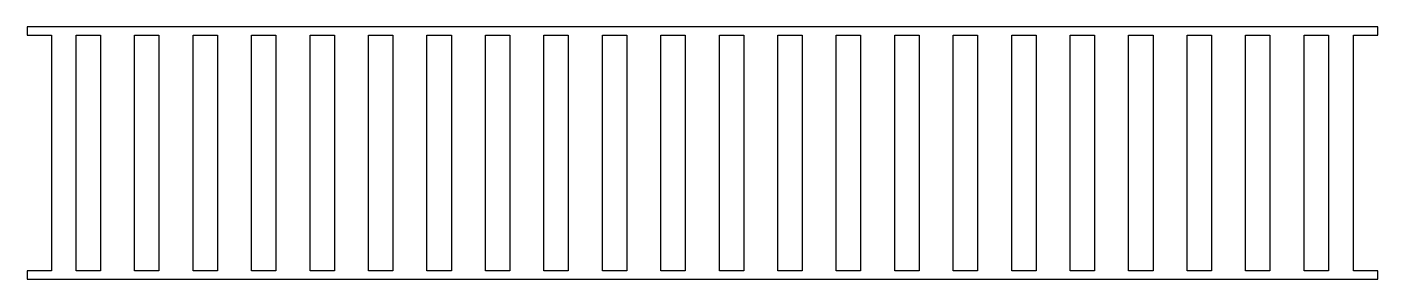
# Model space of a CAD drawing. Header units: millimetres. Extents: x -166 to 166, y -31 to 31.
import ezdxf

# ---------------------------------------------------------------- set-up
doc = ezdxf.new("R2010")
doc.units = ezdxf.units.MM
doc.layers.add('CUTOUTS', color=1, linetype='CONTINUOUS')
doc.layers.add('PERIMETER', color=5, linetype='CONTINUOUS')

msp = doc.modelspace()

# ---------------------------------------------------------------- linework, layer by layer
at = {"layer": 'CUTOUTS'}
for p, q in [((-154.25, -29.1), (-154.25, 29.1)), ((-154.25, 29.1), (-148.25, 29.1)), ((-148.25, 29.1), (-148.25, -29.1)), ((-139.85, -29.1), (-139.85, 29.1)), ((-139.85, 29.1), (-133.85, 29.1)), ((-133.85, 29.1), (-133.85, -29.1)), ((-125.45, -29.1), (-125.45, 29.1)), ((-125.45, 29.1), (-119.45, 29.1)), ((-119.45, 29.1), (-119.45, -29.1)), ((-111.05, -29.1), (-111.05, 29.1)), ((-111.05, 29.1), (-105.05, 29.1)), ((-105.05, 29.1), (-105.05, -29.1)), ((-96.65, 29.1), (-90.65, 29.1)), ((-96.65, -29.1), (-96.65, 29.1)), ((-90.65, 29.1), (-90.65, -29.1)), ((-82.25, -29.1), (-82.25, 29.1)), ((-82.25, 29.1), (-76.25, 29.1)), ((-76.25, 29.1), (-76.25, -29.1)), ((-67.85, 29.1), (-61.85, 29.1)), ((-67.85, -29.1), (-67.85, 29.1)), ((-61.85, 29.1), (-61.85, -29.1)), ((-53.45, -29.1), (-53.45, 29.1)), ((-53.45, 29.1), (-47.45, 29.1)), ((-47.45, 29.1), (-47.45, -29.1)), ((-39.05, -29.1), (-39.05, 29.1)), ((-39.05, 29.1), (-33.05, 29.1)), ((-33.05, 29.1), (-33.05, -29.1)), ((-24.65, -29.1), (-24.65, 29.1)), ((-24.65, 29.1), (-18.65, 29.1)), ((-18.65, 29.1), (-18.65, -29.1)), ((-10.25, 29.1), (-4.25, 29.1)), ((-10.25, -29.1), (-10.25, 29.1)), ((-4.25, 29.1), (-4.25, -29.1)), ((4.15, -29.1), (4.15, 29.1)), ((4.15, 29.1), (10.15, 29.1)), ((10.15, 29.1), (10.15, -29.1)), ((18.55, -29.1), (18.55, 29.1)), ((18.55, 29.1), (24.55, 29.1)), ((24.55, 29.1), (24.55, -29.1)), ((32.95, -29.1), (32.95, 29.1)), ((32.95, 29.1), (38.95, 29.1)), ((38.95, 29.1), (38.95, -29.1)), ((47.35, -29.1), (47.35, 29.1)), ((47.35, 29.1), (53.35, 29.1)), ((53.35, 29.1), (53.35, -29.1)), ((61.75, 29.1), (67.75, 29.1)), ((61.75, -29.1), (61.75, 29.1)), ((67.75, 29.1), (67.75, -29.1)), ((76.15, -29.1), (76.15, 29.1)), ((76.15, 29.1), (82.15, 29.1)), ((82.15, 29.1), (82.15, -29.1)), ((90.55, -29.1), (90.55, 29.1)), ((90.55, 29.1), (96.55, 29.1)), ((96.55, 29.1), (96.55, -29.1)), ((104.95, 29.1), (110.95, 29.1)), ((104.95, -29.1), (104.95, 29.1)), ((110.95, 29.1), (110.95, -29.1)), ((119.35, 29.1), (125.35, 29.1)), ((119.35, -29.1), (119.35, 29.1)), ((125.35, 29.1), (125.35, -29.1)), ((133.75, -29.1), (133.75, 29.1)), ((133.75, 29.1), (139.75, 29.1)), ((139.75, 29.1), (139.75, -29.1)), ((148.15, 29.1), (154.15, 29.1)), ((148.15, -29.1), (148.15, 29.1)), ((154.15, 29.1), (154.15, -29.1)), ((-148.25, -29.1), (-154.25, -29.1)), ((-133.85, -29.1), (-139.85, -29.1)), ((-119.45, -29.1), (-125.45, -29.1)), ((-105.05, -29.1), (-111.05, -29.1)), ((-90.65, -29.1), (-96.65, -29.1)), ((-76.25, -29.1), (-82.25, -29.1)), ((-61.85, -29.1), (-67.85, -29.1)), ((-47.45, -29.1), (-53.45, -29.1)), ((-33.05, -29.1), (-39.05, -29.1)), ((-18.65, -29.1), (-24.65, -29.1)), ((-4.25, -29.1), (-10.25, -29.1)), ((10.15, -29.1), (4.15, -29.1)), ((24.55, -29.1), (18.55, -29.1)), ((38.95, -29.1), (32.95, -29.1)), ((53.35, -29.1), (47.35, -29.1)), ((67.75, -29.1), (61.75, -29.1)), ((82.15, -29.1), (76.15, -29.1)), ((96.55, -29.1), (90.55, -29.1)), ((110.95, -29.1), (104.95, -29.1)), ((125.35, -29.1), (119.35, -29.1)), ((139.75, -29.1), (133.75, -29.1)), ((154.15, -29.1), (148.15, -29.1))]:
    msp.add_line(p, q, dxfattribs=at)
at = {"layer": 'PERIMETER'}
for p, q in [((166.35, 31.1), (-166.35, 31.1)), ((-166.35, 31.1), (-166.35, 29.1)), ((166.35, 29.1), (166.35, 31.1)), ((-166.35, 29.1), (-160.35, 29.1)), ((-160.35, 29.1), (-160.35, -29.1)), ((160.35, -29.1), (160.35, 29.1)), ((160.35, 29.1), (166.35, 29.1)), ((-160.35, -29.1), (-166.35, -29.1)), ((-166.35, -29.1), (-166.35, -31.1)), ((166.35, -29.1), (160.35, -29.1)), ((166.35, -31.1), (166.35, -29.1)), ((-166.35, -31.1), (166.35, -31.1))]:
    msp.add_line(p, q, dxfattribs=at)

doc.saveas('drawing.dxf')
